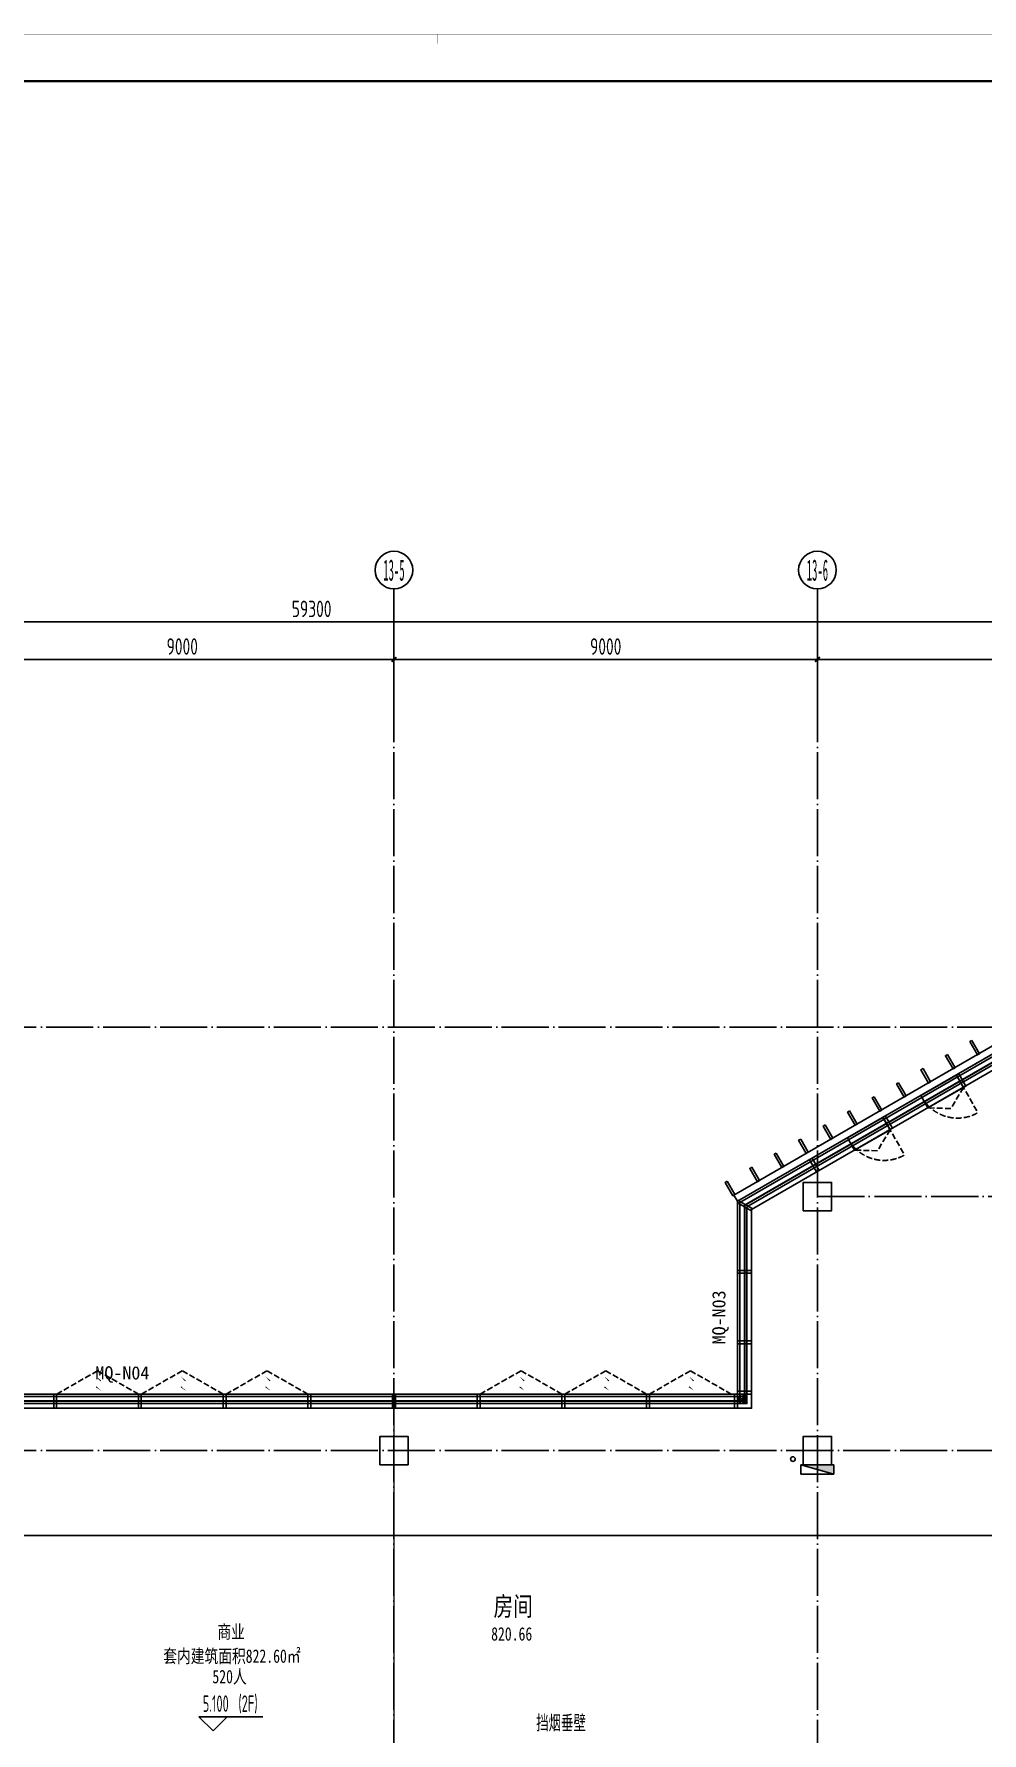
# Model space of a CAD drawing. Extents: x -1262219 to 73468, y -207485 to 163917.
# Drawn here: x 22849 to 42998, y 65395 to 101517 of the extents above; entities that cross this region are included whole.
import ezdxf
from ezdxf.enums import TextEntityAlignment as Align

# ---------------------------------------------------------------- set-up
doc = ezdxf.new("R2010")
doc.units = 0
doc.header["$LTSCALE"] = 500
doc.header["$MEASUREMENT"] = 0
for name, pattern in [('13#楼幕墙$0$DASH', [0.35, 0.25, -0.1]), ('X-104 13#平面$0$109 3#平面$0$DASH', [0.35, 0.25, -0.1]), ('X-104 13#平面$0$ACAD_ISO05W100', [34, 24, -3, 0.5, -3, 0.5, -3]), ('X-104 13#平面$0$DOTE', [2.42, 2, -0.2, 0.02, -0.2])]:
    doc.linetypes.add(name, pattern=pattern)
doc.layers.get('0').update_dxf_attribs({"linetype": 'CONTINUOUS'})
doc.layers.get('Defpoints').update_dxf_attribs({"linetype": 'CONTINUOUS'})
for name, color, linetype in [('13#楼幕墙$0$A-C_幕墙龙骨', 133, 'CONTINUOUS'), ('13#楼幕墙$0$A-C_玻璃幕墙', 140, 'CONTINUOUS'), ('13#楼幕墙$0$A-C_窗', 140, 'CONTINUOUS'), ('13#楼幕墙$0$A-TECH_结构', 21, 'CONTINUOUS'), ('13#楼幕墙$0$D-铝板', 181, 'CONTINUOUS'), ('AXIS_TEXT', 7, 'CONTINUOUS'), ('WIRE-通讯', 4, 'CONTINUOUS'), ('X-104 13#平面$0$01-标注_标高', 200, 'CONTINUOUS'), ('X-104 13#平面$0$01-标注_符号', 200, 'CONTINUOUS'), ('X-104 13#平面$0$01-标注_轴线坐标', 132, 'CONTINUOUS'), ('X-104 13#平面$0$02-TEXT_房间', 7, 'CONTINUOUS'), ('X-104 13#平面$0$02-TEXT_标注', 130, 'CONTINUOUS'), ('X-104 13#平面$0$02-TEXT_轴号', 7, 'CONTINUOUS'), ('X-104 13#平面$0$A-TECH_暖通', 6, 'CONTINUOUS'), ('X-104 13#平面$0$A-TECH_水', 3, 'CONTINUOUS'), ('X-104 13#平面$0$A-TECH_结构', 21, 'CONTINUOUS'), ('X-104 13#平面$0$A_AXIS-轴线', 36, 'X-104 13#平面$0$DOTE'), ('X-104 13#平面$0$A_STR-砼柱', 51, 'CONTINUOUS')]:
    doc.layers.add(name, color=color, linetype=linetype)
doc.layers.add('X-104 13#平面$0$000套内', color=226, linetype='CONTINUOUS', lineweight=30, plot=False)
doc.styles.add('COMPLEX', font='COMPLEX')
doc.styles.add('X-104 13#平面$0$_TCH_AXIS', font='STXIHEI.TTF', dxfattribs={"width": 0.75})
doc.styles.add('X-104 13#平面$0$_TCH_DIM', font='ros1.shx', dxfattribs={"width": 0.8, "bigfont": 'jd.shx'})
doc.styles.add('X-104 13#平面$0$_TCH_DIM_T3', font='ros1.shx', dxfattribs={"width": 0.8, "bigfont": 'jd.shx'})
doc.styles.add('X-104 13#平面$0$_TCH_SPACE', font='STXIHEI.TTF', dxfattribs={"width": 0.75, "height": 5})
doc.dimstyles.new('X-104 13#平面$0$_TCH_ARCH&&100', dxfattribs={"dimtxt": 350, "dimasz": 100, "dimexe": 250, "dimexo": 300, "dimgap": 100, "dimtad": 1, "dimdec": 0, "dimzin": 0, "dimdsep": 46, "dimtxsty": 'X-104 13#平面$0$_TCH_DIM_T3', "dimblk": 'X-104 13#平面$0$_ArchTick', "dimcen": 0.09, "dimclrt": 7, "dimazin": 2, "dimtfac": 1, "dimtdec": 0, "dimtix": 1, "dimtmove": 2, "dimatfit": 3, "dimfxl": 0, "dimtolj": 1, "dimtzin": 0, "dimarcsym": 0})

# ---------------------------------------------------------------- blocks, each defined once
blk = doc.blocks.new('图框-A1')
for points, const_width in [([(0, 0), (841, 0), (841, 594), (0, 594)], 0.05), ([(766, 584), (25, 584), (25, 10), (766, 10)], 0.5)]:
    blk.add_lwpolyline(points, close=True, dxfattribs=dict(const_width=const_width))
at = {"const_width": 0.05}
blk.add_lwpolyline([(420.5, 594), (420.5, 592)], dxfattribs=at)
blk = doc.blocks.new('13#楼幕墙$0$A$C2B4E24BF')
at = {"linetype": '13#楼幕墙$0$DASH'}
for points in [[(5, 50), (5, 920)], [(5, 300), (460, 557), (875, 300)]]:
    blk.add_lwpolyline(points, dxfattribs=at)
blk.add_lwpolyline([(5, 0), (875, 0), (875, 300), (5, 300)], close=True)
blk.add_arc((5, 50), 870, 0, 90, dxfattribs=at)
blk = doc.blocks.new('13#楼幕墙$0$A$C62EA228A')
at = {"linetype": '13#楼幕墙$0$DASH'}
blk.add_lwpolyline([(10, -300), (-860, -797), (-1730, -300)], dxfattribs=at)
at = {"layer": '13#楼幕墙$0$A-C_玻璃幕墙', "color": 1}
blk.add_lwpolyline([(-889, -674, 0, 25, 0), (-792, -580, 0, 0, 0), (-890, -456, 25, 0, 0), (-786, -374, 0, 0, 0)], format="xyseb", dxfattribs=at)
blk = doc.blocks.new('13#楼幕墙$0$ccdididi')
blk.add_lwpolyline([(50, 325), (0, 325), (0, 0), (50, 0)], close=True)
blk = doc.blocks.new('13#楼幕墙$0$A$C7A413A1D')
blk.add_lwpolyline([(-70, -300), (-10, -300), (-10, 0), (-70, 0)], close=True)
blk = doc.blocks.new('13#楼幕墙$0$$LinePat$岩棉板')
at = {"color": 0}
for p, q in [((0, -17), (12, -67)), ((12, -67), (24, -17))]:
    blk.add_line(p, q, dxfattribs=at)
for centre, start, end in [((12, -17), 0, 180), ((0, -67), 270, 0), ((24, -67), 180, 270)]:
    blk.add_arc(centre, 12, start, end, dxfattribs=at)
at = {"layer": 'Defpoints'}
blk.add_point((0, 0), dxfattribs=at)
at = {"layer": 'Defpoints', "color": 0}
blk.add_point((24, -84), dxfattribs=at)
blk = doc.blocks.new('*U148')
for points in [[(150, 150), (150, 200), (0, 200), (0, 0), (150, 0)], [(150, 0), (200, 0), (200, 150), (150, 150)]]:
    blk.add_lwpolyline(points)
at = {"color": 8, "yscale": 1.782568518697715, "zscale": 1.782568518697715}
for p, xscale, rotation in [((150, 200), 2.083067894769967, 270), ((150, 150), 2.083067894769967, 270), ((150, 100), 2.083067894769967, 270), ((150, 50), 2.083067894769967, 270), ((200, 0), 2.083333331597222, 180)]:
    blk.add_blockref('13#楼幕墙$0$$LinePat$岩棉板', p, dxfattribs=dict(at, xscale=xscale, rotation=rotation))
blk = doc.blocks.new('13#楼幕墙')
at = {"layer": '13#楼幕墙$0$A-C_幕墙龙骨'}
blk.add_lwpolyline([(38113, 76548), (38087, 76505), (37828, 76655), (37853, 76698)], close=True, dxfattribs=at)
at = {"layer": '13#楼幕墙$0$A-C_玻璃幕墙'}
for p, q in [((53293, 85645), (37800, 76700)), ((53288, 85584), (37850, 76671)), ((53272, 85402), (38000, 76585)), ((37800, 76700), (37800, 72600)), ((37850, 76671), (37850, 72550)), ((38000, 76585), (38000, 72400)), ((38000, 72400), (12440, 72400)), ((37850, 72550), (12485, 72550)), ((37800, 72600), (12500, 72600))]:
    blk.add_line(p, q, dxfattribs=at)
at = {"layer": '13#楼幕墙$0$A-TECH_结构'}
blk.add_lwpolyline([(4402, 77600), (-600, 77600), (-600, 60000), (21800, 60000), (21800, 61600), (58100, 61600), (58100, 81220), (53261, 85280), (38100, 76527), (38100, 72300), (12410, 72300), (4402, 77600)], dxfattribs=at)
at = {"layer": '13#楼幕墙$0$D-铝板'}
blk.add_lwpolyline([(37725, 76830), (53309, 85827), (53293, 85645), (37800, 76700)], close=True, dxfattribs=at)
at = {"layer": '13#楼幕墙$0$A-C_幕墙龙骨'}
for p, rotation in [((42514, 79416), 29.95337307627283), ((40954, 78518), 29.95337307627283), ((39394, 77619), 29.95337307627283), ((37800, 75240), 90), ((37800, 73740), 90), ((37800, 72670), 90)]:
    blk.add_blockref('13#楼幕墙$0$A$C7A413A1D', p, dxfattribs=dict(at, rotation=rotation))
for p in [(23340, 72600), (25140, 72600), (26940, 72600), (28740, 72600), (30540, 72600), (32340, 72600), (34140, 72600), (35940, 72600), (37810, 72600)]:
    blk.add_blockref('13#楼幕墙$0$A$C7A413A1D', p, dxfattribs=at)
at = {"layer": '13#楼幕墙$0$A-C_幕墙龙骨', "xscale": -1}
blk.add_blockref('*U148', (38000, 72400), dxfattribs=at)
at = {"layer": '13#楼幕墙$0$A-C_窗', "rotation": 209.9533730763658}
for p in [(42457, 79384), (40898, 78485)]:
    blk.add_blockref('13#楼幕墙$0$A$C2B4E24BF', p, dxfattribs=at)
at = {"layer": '13#楼幕墙$0$A-C_窗', "xscale": -1, "rotation": 180}
for p in [(25060, 72300), (26860, 72300), (28660, 72300), (34060, 72300), (35860, 72300), (37660, 72300)]:
    blk.add_blockref('13#楼幕墙$0$A$C62EA228A', p, dxfattribs=at)
at = {"layer": '13#楼幕墙$0$D-铝板', "rotation": 29.95337307636523}
for p in [(42902, 79813), (41863, 79214), (42382, 79514), (41343, 78915), (40823, 78615), (40303, 78315), (39783, 78016), (38743, 77417), (39263, 77716), (38224, 77117), (37704, 76818)]:
    blk.add_blockref('13#楼幕墙$0$ccdididi', p, dxfattribs=at)
blk = doc.blocks.new('_AXISO')
blk.add_circle((0, 0), 0.5)
at = {"layer": 'AXIS_TEXT', "style": 'COMPLEX', "width": 1.041667}
blk.add_attdef('A', text='', height=0.56, dxfattribs=at).set_placement((-0.25, -0.28), (0.25, -0.28), align=Align.FIT)
blk = doc.blocks.new('X-104 13#平面$0$_ArchTick')
at = {"color": 0, "linetype": 'ByBlock', "const_width": 0.4}
blk.add_lwpolyline([(-0.5, -0.5), (0.5, 0.5)], dxfattribs=at)
blk = doc.blocks.new('*D179')
at = {"layer": 'Defpoints', "color": 0}
for p in [(58400, 26620), (-900, 24620), (58400, 24620)]:
    blk.add_point(p, dxfattribs=at)
at = {"layer": 'X-104 13#平面$0$01-标注_轴线坐标', "color": 0, "lineweight": -2}
for p, q in [((-900, 24920), (-900, 26870)), ((58400, 24920), (58400, 26870)), ((-900, 26620), (58400, 26620))]:
    blk.add_line(p, q, dxfattribs=at)
at = {"layer": 'X-104 13#平面$0$01-标注_轴线坐标', "color": 0, "lineweight": -2, "xscale": 100, "yscale": 100, "zscale": 100, "rotation": 180}
blk.add_blockref('X-104 13#平面$0$_ArchTick', (-900, 26620), dxfattribs=at)
at = {"layer": 'X-104 13#平面$0$01-标注_轴线坐标', "color": 0, "lineweight": -2, "xscale": 100, "yscale": 100, "zscale": 100}
blk.add_blockref('X-104 13#平面$0$_ArchTick', (58400, 26620), dxfattribs=at)
at = {"layer": 'X-104 13#平面$0$01-标注_轴线坐标', "color": 7, "insert": (28750, 26895), "char_height": 350, "attachment_point": 5, "style": 'X-104 13#平面$0$_TCH_DIM_T3'}
blk.add_mtext('\\A1;59300', dxfattribs=at)
blk = doc.blocks.new('*D184')
at = {"layer": 'Defpoints', "color": 0}
for p in [(30500, 25820), (21500, 24620), (30500, 24620)]:
    blk.add_point(p, dxfattribs=at)
at = {"layer": 'X-104 13#平面$0$01-标注_轴线坐标', "color": 0, "lineweight": -2}
for p, q in [((21500, 24920), (21500, 26070)), ((30500, 24920), (30500, 26070)), ((21500, 25820), (30500, 25820))]:
    blk.add_line(p, q, dxfattribs=at)
at = {"layer": 'X-104 13#平面$0$01-标注_轴线坐标', "color": 0, "lineweight": -2, "xscale": 100, "yscale": 100, "zscale": 100, "rotation": 180}
blk.add_blockref('X-104 13#平面$0$_ArchTick', (21500, 25820), dxfattribs=at)
at = {"layer": 'X-104 13#平面$0$01-标注_轴线坐标', "color": 0, "lineweight": -2, "xscale": 100, "yscale": 100, "zscale": 100}
blk.add_blockref('X-104 13#平面$0$_ArchTick', (30500, 25820), dxfattribs=at)
at = {"layer": 'X-104 13#平面$0$01-标注_轴线坐标', "color": 7, "insert": (26000, 26095), "char_height": 350, "attachment_point": 5, "style": 'X-104 13#平面$0$_TCH_DIM_T3'}
blk.add_mtext('\\A1;9000', dxfattribs=at)
blk = doc.blocks.new('*D185')
at = {"layer": 'Defpoints', "color": 0}
for p in [(39500, 25820), (30500, 24620), (39500, 24620)]:
    blk.add_point(p, dxfattribs=at)
at = {"layer": 'X-104 13#平面$0$01-标注_轴线坐标', "color": 0, "lineweight": -2}
for p, q in [((30500, 24920), (30500, 26070)), ((39500, 24920), (39500, 26070)), ((30500, 25820), (39500, 25820))]:
    blk.add_line(p, q, dxfattribs=at)
at = {"layer": 'X-104 13#平面$0$01-标注_轴线坐标', "color": 0, "lineweight": -2, "xscale": 100, "yscale": 100, "zscale": 100, "rotation": 180}
blk.add_blockref('X-104 13#平面$0$_ArchTick', (30500, 25820), dxfattribs=at)
at = {"layer": 'X-104 13#平面$0$01-标注_轴线坐标', "color": 0, "lineweight": -2, "xscale": 100, "yscale": 100, "zscale": 100}
blk.add_blockref('X-104 13#平面$0$_ArchTick', (39500, 25820), dxfattribs=at)
at = {"layer": 'X-104 13#平面$0$01-标注_轴线坐标', "color": 7, "insert": (35000, 26095), "char_height": 350, "attachment_point": 5, "style": 'X-104 13#平面$0$_TCH_DIM_T3'}
blk.add_mtext('\\A1;9000', dxfattribs=at)
blk = doc.blocks.new('*D186')
at = {"layer": 'Defpoints', "color": 0}
for p in [(48500, 25820), (39500, 24620), (48500, 24620)]:
    blk.add_point(p, dxfattribs=at)
at = {"layer": 'X-104 13#平面$0$01-标注_轴线坐标', "color": 0, "lineweight": -2}
for p, q in [((39500, 24920), (39500, 26070)), ((48500, 24920), (48500, 26070)), ((39500, 25820), (48500, 25820))]:
    blk.add_line(p, q, dxfattribs=at)
at = {"layer": 'X-104 13#平面$0$01-标注_轴线坐标', "color": 0, "lineweight": -2, "xscale": 100, "yscale": 100, "zscale": 100, "rotation": 180}
blk.add_blockref('X-104 13#平面$0$_ArchTick', (39500, 25820), dxfattribs=at)
at = {"layer": 'X-104 13#平面$0$01-标注_轴线坐标', "color": 0, "lineweight": -2, "xscale": 100, "yscale": 100, "zscale": 100}
blk.add_blockref('X-104 13#平面$0$_ArchTick', (48500, 25820), dxfattribs=at)
at = {"layer": 'X-104 13#平面$0$01-标注_轴线坐标', "color": 7, "insert": (44000, 26095), "char_height": 350, "attachment_point": 5, "style": 'X-104 13#平面$0$_TCH_DIM_T3'}
blk.add_mtext('\\A1;9000', dxfattribs=at)
blk = doc.blocks.new('X-104 13#平面$0$$TwtSys$00000434')
for p, q in [((-0.5, 0.5), (-0.5, -0.5)), ((-0.5, -0.5), (0.5, 0.5)), ((0.5, 0.5), (-0.5, 0.5)), ((0.5, -0.5), (0.5, 0.5)), ((-0.5, -0.5), (0.5, -0.5))]:
    blk.add_line(p, q)
blk.add_solid([(0.5, -0.5), (0.5, 0.5), (-0.5, -0.5)])
blk = doc.blocks.new('X-104 13#平面$0$A$C55540B70')
at = {"layer": 'X-104 13#平面$0$A-TECH_水'}
blk.add_circle((-18520, 71220), 50, dxfattribs=at)
at = {"layer": 'X-104 13#平面$0$A-TECH_水', "xscale": -700, "yscale": 200, "zscale": 700, "rotation": 180}
blk.add_blockref('X-104 13#平面$0$$TwtSys$00000434', (-18000, 71000), dxfattribs=at)
blk = doc.blocks.new('_FZHK')
blk.add_lwpolyline([(-0.5, -0.5), (0.5, -0.5), (0.5, 0.5), (-0.5, 0.5)], close=True)
blk = doc.blocks.new('X-104 13#平面$0$轴网')
at = {"layer": 'X-104 13#平面$0$01-标注_轴线坐标'}
for p, q in [((30500, 24620.3), (30500, 27320.3)), ((39500, 24620.3), (39500, 27320.3))]:
    blk.add_line(p, q, dxfattribs=at)
at = {"layer": 'X-104 13#平面$0$A_AXIS-轴线', "linetype": 'X-104 13#平面$0$DOTE'}
for p, q in [((30500, -7401), (30500, 24620.3)), ((39500, -7401), (39500, 24620.3)), ((60408.4, 18000), (-2925, 18000)), ((60408.4, 9000), (-2925, 9000))]:
    blk.add_line(p, q, dxfattribs=at)
at = {"layer": 'X-104 13#平面$0$01-标注_轴线坐标'}
ref = blk.add_blockref('_AXISO', (30500, 27720.3), dxfattribs=dict(at, xscale=800, yscale=800, zscale=800))
ref.add_attrib('A', '13-5', dxfattribs={"layer": 'X-104 13#平面$0$02-TEXT_轴号', "height": 452.55, "style": 'X-104 13#平面$0$_TCH_AXIS', "width": 0.499498}).set_placement((30273.7, 27494), (30726.3, 27494), align=Align.FIT)
ref = blk.add_blockref('_AXISO', (39500, 27720.3), dxfattribs=dict(at, xscale=800, yscale=800, zscale=800))
ref.add_attrib('A', '13-6', dxfattribs={"layer": 'X-104 13#平面$0$02-TEXT_轴号', "height": 452.55, "style": 'X-104 13#平面$0$_TCH_AXIS', "width": 0.499498}).set_placement((39273.7, 27494), (39726.3, 27494), align=Align.FIT)
for p1, p2, distance, text, picture, middle in [((-900, 24620.3), (58400, 24620.3), 2000, '59300', '*D179', (28750, 26895.3)), ((21500, 24620.3), (30500, 24620.3), 1200, '9000', '*D184', (26000, 26095.3)), ((30500, 24620.3), (39500, 24620.3), 1200, '9000', '*D185', (35000, 26095.3)), ((39500, 24620.3), (48500, 24620.3), 1200, '9000', '*D186', (44000, 26095.3))]:
    dim = blk.add_aligned_dim(p1=p1, p2=p2, distance=distance, text=text, dimstyle='X-104 13#平面$0$_TCH_ARCH&&100', dxfattribs=at)
    dim.commit()
    dim.dimension.update_dxf_attribs({"geometry": picture, "text_midpoint": middle})
blk = doc.blocks.new('X-104 13#平面')
at = {"layer": 'X-104 13#平面$0$000套内'}
blk.add_lwpolyline([(4100, 77750), (4100, 68700), (-750, 68700), (-750, 59850), (21950, 59850), (21950, 61450), (58250, 61450), (58250, 71300), (48400, 71300), (48400, 73450), (53400, 73450), (53400, 80500), (58250, 80500), (58250, 81290.1), (53289, 85452.6), (37950, 76613.3), (37950, 72450), (12454.9, 72450), (4447.4, 77750)], close=True, dxfattribs=at)
at = {"layer": 'X-104 13#平面$0$01-标注_标高'}
for p, q in [((26655.6, 65440.3), (26355.6, 65740.3)), ((26355.6, 65740.3), (27712.1, 65740.3)), ((26655.6, 65440.3), (26955.6, 65740.3))]:
    blk.add_line(p, q, dxfattribs=at)
at = {"layer": 'X-104 13#平面$0$A-TECH_暖通', "linetype": 'X-104 13#平面$0$109 3#平面$0$DASH', "const_width": 30}
for points in [[(30500, 72300), (30500, 71700)], [(30500, 71100), (30500, 62700)]]:
    blk.add_lwpolyline(points, dxfattribs=at)
at = {"layer": 'X-104 13#平面$0$A-TECH_结构'}
blk.add_lwpolyline([(58100, 61600), (58100, 81220), (53261.3, 85280.2), (38100, 76526.8), (38100, 72300), (12409.7, 72300), (4402.3, 77600), (-600, 77600), (-600, 60000), (21800, 60000), (21800, 61600)], close=True, dxfattribs=at)
at = {"layer": 'X-104 13#平面$0$A_AXIS-轴线', "linetype": 'X-104 13#平面$0$DOTE'}
blk.add_line((39500, 76800), (60408.4, 76800), dxfattribs=at)
for name, p in [('X-104 13#平面$0$A$C55540B70', (57500, 0)), ('X-104 13#平面$0$轴网', (0, 62400))]:
    blk.add_blockref(name, p)
at = {"xscale": 100, "yscale": 100, "zscale": 100}
blk.add_blockref('图框-A1', (-10634.5, 42114.8), dxfattribs=at)
at = {"layer": 'X-104 13#平面$0$A-TECH_结构'}
blk.add_blockref('13#楼幕墙', (0, 0), dxfattribs=at)
at = {"layer": 'X-104 13#平面$0$A_STR-砼柱', "xscale": 600, "yscale": 600, "zscale": 600}
for p in [(39500, 76800), (30500, 71400), (39500, 71400)]:
    blk.add_blockref('_FZHK', p, dxfattribs=at)
at = {"layer": 'X-104 13#平面$0$000套内', "style": 'X-104 13#平面$0$_TCH_SPACE', "width": 0.75}
for s, height, p in [('房间', 407.75, (32615.2, 67885.2)), ('820.66', 285.43, (32564.8, 67360.2))]:
    blk.add_text(s, height=height, dxfattribs=at).set_placement(p)
at = {"layer": 'X-104 13#平面$0$01-标注_标高', "color": 7, "style": 'X-104 13#平面$0$_TCH_DIM', "width": 0.64}
for s, p in [('5.100', (26435.7, 65845.3)), ('(2F)', (27192.9, 65845.3))]:
    blk.add_text(s, height=350, dxfattribs=at).set_placement(p)
at = {"layer": 'X-104 13#平面$0$01-标注_符号', "style": 'X-104 13#平面$0$_TCH_SPACE', "width": 0.75}
for s, height, p in [('套内建筑面积822.60㎡', 285.426, (25597, 66888.7)), ('520人', 285.43, (26640.5, 66451.9))]:
    blk.add_text(s, height=height, dxfattribs=at).set_placement(p)
at = {"layer": 'X-104 13#平面$0$01-标注_符号', "color": 7, "style": 'X-104 13#平面$0$_TCH_DIM', "width": 0.8}
blk.add_text('挡烟垂壁', height=347.29, dxfattribs=at).set_placement((33522.1, 65428.2))
at = {"layer": 'X-104 13#平面$0$02-TEXT_房间', "style": 'X-104 13#平面$0$_TCH_SPACE', "width": 0.75}
blk.add_text('商业', height=285.43, dxfattribs=at).set_placement((26745.9, 67405.1))
at = {"layer": 'X-104 13#平面$0$02-TEXT_标注', "linetype": 'X-104 13#平面$0$ACAD_ISO05W100', "style": 'X-104 13#平面$0$_TCH_AXIS'}
blk.add_text('MQ-N03', height=281.25, rotation=90, dxfattribs=at).set_placement((37545.2, 73657.8))
blk.add_text('MQ-N04', height=281.25, dxfattribs=at).set_placement((24153.2, 72911.3))

msp = doc.modelspace()

# ---------------------------------------------------------------- linework, layer by layer
at = {"layer": 'WIRE-通讯', "const_width": 30}
msp.add_lwpolyline([(9514, 69594), (50104, 69594)], dxfattribs=at)

# ---------------------------------------------------------------- block references
msp.add_blockref('X-104 13#平面', (0, 0))

doc.saveas('drawing.dxf')
